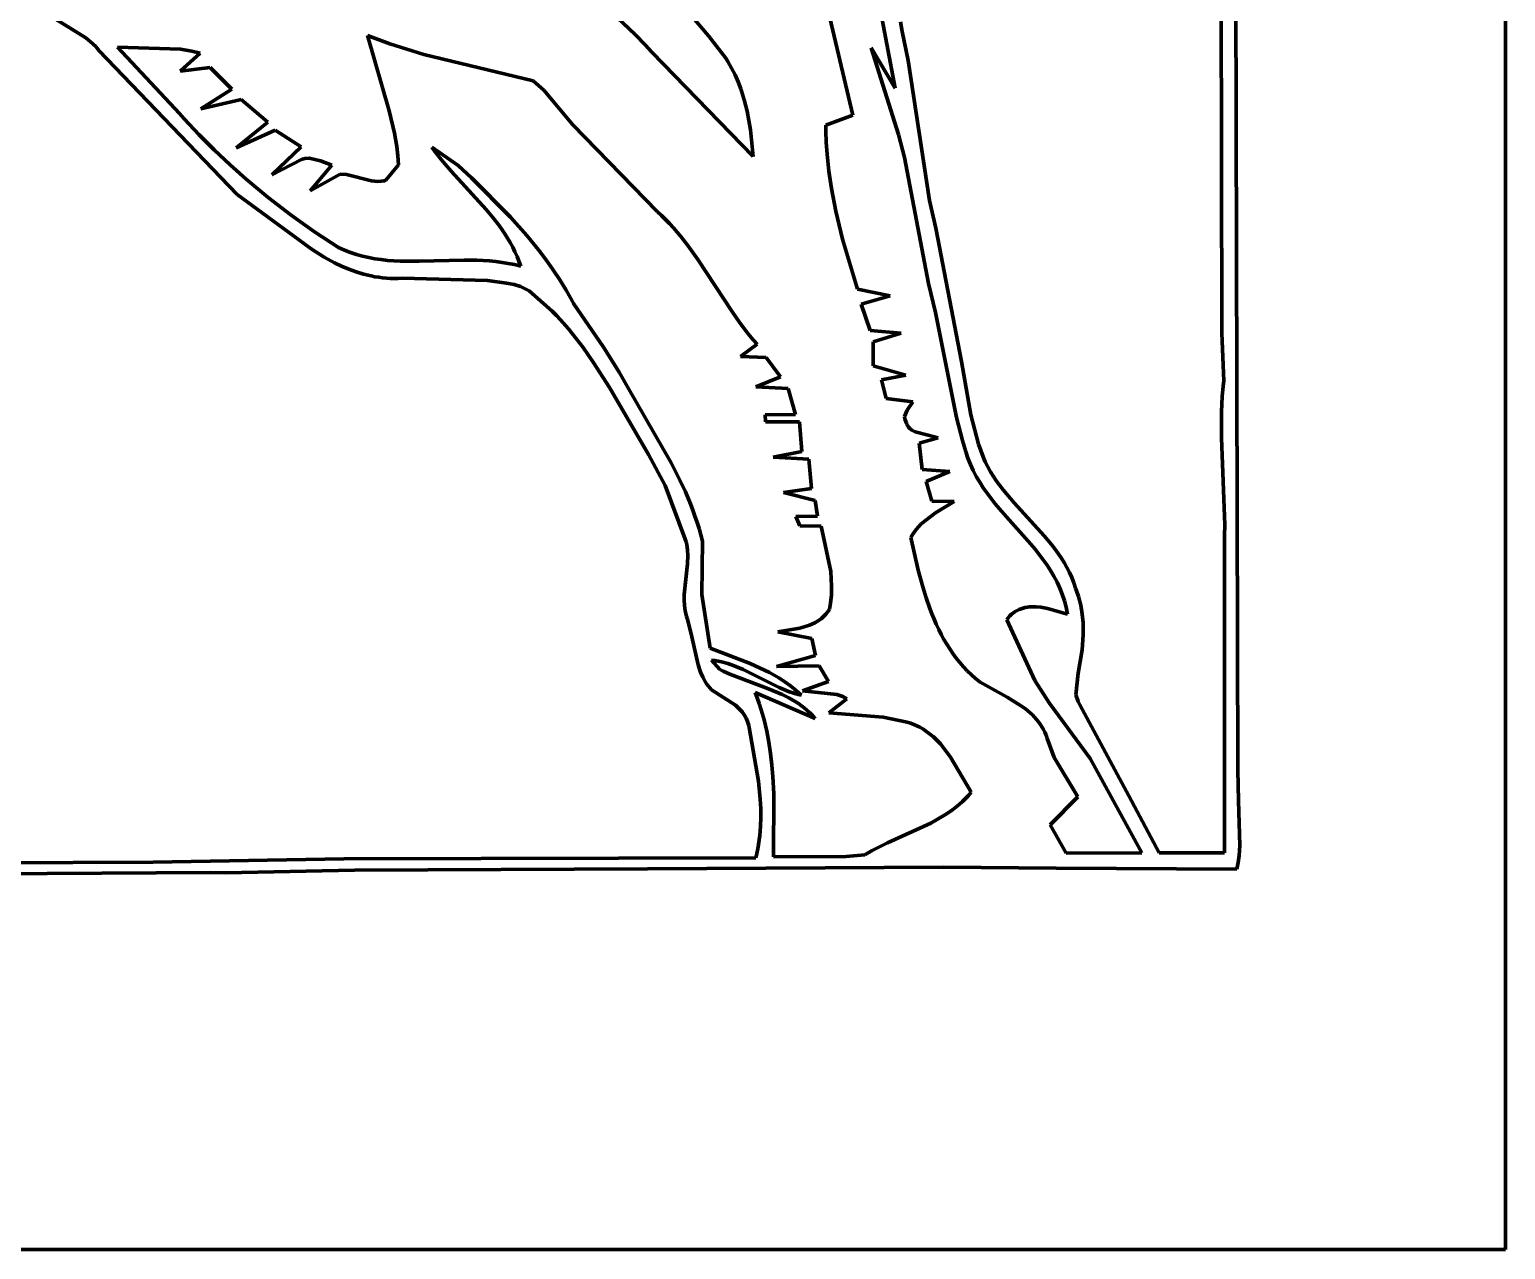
# Model space of a CAD drawing. Header units: millimetres. Extents: x 0 to 12.5, y 0 to 14.6.
# Drawn here: x 8.653 to 12.5, y 0 to 3.18 of the extents above; entities that cross this region are included whole.
import ezdxf

# ---------------------------------------------------------------- set-up
doc = ezdxf.new("R2010")
doc.units = ezdxf.units.MM
doc.layers.add('color#131313ff', color=7, linetype='CONTINUOUS', lineweight=100)
doc.layers.add('color#fcfcfcff', color=7, linetype='CONTINUOUS', lineweight=100)

msp = doc.modelspace()

# ---------------------------------------------------------------- linework, layer by layer
at = {"layer": 'color#131313ff'}
for p, q in [((11.7604, 2.389), (11.7535, 6.5694)), ((11.7944, 4.2361), (11.8024, 1.2501)), ((10.4228, 3.1635), (10.2836, 3.328)), ((10.1386, 3.2552), (10.2313, 3.1672)), ((10.7275, 3.2589), (10.7994, 2.9567)), ((10.9091, 3.0273), (10.866, 3.2573)), ((8.8003, 3.158), (8.7161, 3.2108)), ((10.9234, 3.1997), (10.9277, 3.1751)), ((8.8183, 3.1432), (8.8003, 3.158)), ((9.5342, 3.1646), (9.5905, 2.9685)), ((9.5922, 3.1431), (9.5342, 3.1646)), ((10.2313, 3.1672), (10.258, 3.1401)), ((10.4559, 3.1214), (10.4228, 3.1635)), ((10.9277, 3.1751), (10.9432, 3.0996)), ((8.8266, 3.1348), (8.8183, 3.1432)), ((8.8343, 3.1257), (8.8266, 3.1348)), ((9.1945, 2.7503), (8.8343, 3.1257)), ((9.0468, 3.1289), (8.8824, 3.1339)), ((8.8824, 3.1339), (9.0441, 2.9609)), ((9.0463, 3.0713), (9.0979, 3.1181)), ((9.0762, 3.1238), (9.0468, 3.1289)), ((9.0979, 3.1181), (9.0762, 3.1238)), ((9.6805, 3.1152), (9.5922, 3.1431)), ((10.258, 3.1401), (10.2749, 3.1213)), ((10.2749, 3.1213), (10.5393, 2.8491)), ((10.462, 3.1133), (10.4559, 3.1214)), ((10.9182, 2.9065), (10.8464, 3.1322)), ((10.8464, 3.1322), (10.9091, 3.0273)), ((9.1242, 3.0811), (9.0463, 3.0713)), ((9.1805, 3.0248), (9.1242, 3.0811)), ((9.9658, 3.0466), (9.6805, 3.1152)), ((10.4677, 3.1051), (10.462, 3.1133)), ((10.4732, 3.0967), (10.4677, 3.1051)), ((10.4832, 3.0795), (10.4732, 3.0967)), ((10.4922, 3.0618), (10.4832, 3.0795)), ((10.9432, 3.0996), (10.9992, 2.7342)), ((9.9936, 3.0216), (9.9658, 3.0466)), ((10.5002, 3.0436), (10.4922, 3.0618)), ((10.5072, 3.0251), (10.5002, 3.0436)), ((9.0995, 2.9733), (9.1805, 3.0248)), ((10.0696, 2.9314), (9.9936, 3.0216)), ((10.5162, 2.9967), (10.5072, 3.0251)), ((9.2013, 2.9971), (9.0995, 2.9733)), ((9.205, 2.9975), (9.2013, 2.9971)), ((9.2742, 2.9389), (9.205, 2.9975)), ((9.5905, 2.9685), (9.6042, 2.9103)), ((10.5234, 2.9676), (10.5162, 2.9967)), ((10.5321, 2.9184), (10.5234, 2.9676)), ((9.0441, 2.9609), (9.0567, 2.9469)), ((9.0567, 2.9469), (9.0952, 2.9059)), ((9.1914, 2.8715), (9.2742, 2.9389)), ((10.289, 2.7055), (10.0696, 2.9314)), ((10.7994, 2.9567), (10.7283, 2.9306)), ((10.7283, 2.9306), (10.7286, 2.9156)), ((9.0952, 2.9059), (9.1349, 2.8661)), ((9.2931, 2.9177), (9.1914, 2.8715)), ((9.3613, 2.8745), (9.2931, 2.9177)), ((9.6042, 2.9103), (9.6104, 2.8749)), ((10.5393, 2.8491), (10.5321, 2.9184)), ((10.7286, 2.9156), (10.7298, 2.8855)), ((10.7298, 2.8855), (10.732, 2.8554)), ((10.9338, 2.8466), (10.9182, 2.9065)), ((9.1349, 2.8661), (9.1758, 2.8274)), ((9.2845, 2.8016), (9.3613, 2.8745)), ((9.6104, 2.8749), (9.6134, 2.8511)), ((9.6134, 2.8511), (9.6153, 2.827)), ((9.7098, 2.8624), (9.7021, 2.8732)), ((9.7021, 2.8732), (9.7703, 2.826)), ((9.7261, 2.8412), (9.7098, 2.8624)), ((10.732, 2.8554), (10.7368, 2.8106)), ((10.9963, 2.5177), (10.9338, 2.8466)), ((9.1758, 2.8274), (9.2178, 2.79)), ((9.3625, 2.841), (9.2845, 2.8016)), ((9.3709, 2.8438), (9.3625, 2.841)), ((9.382, 2.845), (9.3709, 2.8438)), ((9.412, 2.838), (9.382, 2.845)), ((9.3844, 2.7596), (9.4412, 2.8262)), ((9.4412, 2.8262), (9.412, 2.838)), ((9.6153, 2.827), (9.5821, 2.7872)), ((9.7522, 2.8105), (9.7261, 2.8412)), ((9.8434, 2.7107), (9.7522, 2.8105)), ((9.7703, 2.826), (9.805, 2.7931)), ((10.7368, 2.8106), (10.7434, 2.7659)), ((9.2178, 2.79), (9.2754, 2.7421)), ((9.4628, 2.8032), (9.3844, 2.7596)), ((9.4794, 2.8019), (9.4628, 2.8032)), ((9.5446, 2.7854), (9.4794, 2.8019)), ((9.5611, 2.7841), (9.5446, 2.7854)), ((9.5694, 2.7846), (9.5611, 2.7841)), ((9.5778, 2.786), (9.5694, 2.7846)), ((9.5821, 2.7872), (9.5778, 2.786)), ((9.805, 2.7931), (9.9066, 2.6908)), ((9.3545, 2.6327), (9.1945, 2.7503)), ((9.2754, 2.7421), (9.3348, 2.6963)), ((10.7434, 2.7659), (10.7547, 2.7067)), ((10.9992, 2.7342), (11.015, 2.6621)), ((9.3348, 2.6963), (9.3959, 2.6528)), ((9.8606, 2.6901), (9.8434, 2.7107)), ((10.3002, 2.6954), (10.289, 2.7055)), ((10.311, 2.685), (10.3002, 2.6954)), ((10.7547, 2.7067), (10.7723, 2.6333)), ((9.877, 2.669), (9.8606, 2.6901)), ((9.8848, 2.6582), (9.877, 2.669)), ((9.8922, 2.6472), (9.8848, 2.6582)), ((9.9066, 2.6908), (9.9492, 2.6431)), ((10.3215, 2.6743), (10.311, 2.685)), ((10.3316, 2.6633), (10.3215, 2.6743)), ((10.3414, 2.6521), (10.3316, 2.6633)), ((11.015, 2.6621), (11.0819, 2.3145)), ((9.3871, 2.6088), (9.3545, 2.6327)), ((9.3959, 2.6528), (9.4585, 2.6115)), ((9.8994, 2.636), (9.8922, 2.6472)), ((9.9061, 2.6245), (9.8994, 2.636)), ((9.9125, 2.6128), (9.9061, 2.6245)), ((9.9492, 2.6431), (9.9796, 2.606)), ((10.3509, 2.6406), (10.3414, 2.6521)), ((10.3692, 2.6171), (10.3509, 2.6406)), ((10.3952, 2.5807), (10.3692, 2.6171)), ((10.7723, 2.6333), (10.8111, 2.5034)), ((9.4215, 2.5869), (9.3871, 2.6088)), ((9.4483, 2.5722), (9.4215, 2.5869)), ((9.4585, 2.6115), (9.474, 2.6046)), ((9.474, 2.6046), (9.4896, 2.5985)), ((9.4896, 2.5985), (9.5054, 2.5934)), ((9.5054, 2.5934), (9.5213, 2.589)), ((9.5213, 2.589), (9.5373, 2.5854)), ((9.5373, 2.5854), (9.5534, 2.5825)), ((9.5534, 2.5825), (9.5697, 2.5802)), ((9.5697, 2.5802), (9.586, 2.5784)), ((9.586, 2.5784), (9.6024, 2.5772)), ((9.6687, 2.5759), (9.7857, 2.5788)), ((9.7857, 2.5788), (9.819, 2.5785)), ((9.819, 2.5785), (9.8356, 2.5779)), ((9.8356, 2.5779), (9.8521, 2.5768)), ((9.9184, 2.6008), (9.9125, 2.6128)), ((9.9239, 2.5886), (9.9184, 2.6008)), ((9.9289, 2.576), (9.9239, 2.5886)), ((9.9796, 2.606), (9.9989, 2.5806)), ((9.9989, 2.5806), (10.0175, 2.5546)), ((10.4852, 2.4429), (10.3952, 2.5807)), ((9.4667, 2.5634), (9.4483, 2.5722)), ((9.4854, 2.5554), (9.4667, 2.5634)), ((9.5045, 2.5484), (9.4854, 2.5554)), ((9.5238, 2.5425), (9.5045, 2.5484)), ((9.5434, 2.5377), (9.5238, 2.5425)), ((9.6024, 2.5772), (9.6189, 2.5763)), ((9.6189, 2.5763), (9.6355, 2.5759)), ((9.6355, 2.5759), (9.6687, 2.5759)), ((9.8521, 2.5768), (9.8685, 2.5752)), ((9.8685, 2.5752), (9.8849, 2.5732)), ((9.8849, 2.5732), (9.9011, 2.5705)), ((9.9011, 2.5705), (9.9173, 2.5672)), ((9.9173, 2.5672), (9.9334, 2.5631)), ((9.9334, 2.5631), (9.9289, 2.576)), ((10.0175, 2.5546), (10.0352, 2.5279)), ((9.5533, 2.5358), (9.5434, 2.5377)), ((9.5633, 2.5342), (9.5533, 2.5358)), ((9.5733, 2.5329), (9.5633, 2.5342)), ((9.5834, 2.532), (9.5733, 2.5329)), ((9.5935, 2.5314), (9.5834, 2.532)), ((9.6037, 2.5312), (9.5935, 2.5314)), ((9.6139, 2.5314), (9.6037, 2.5312)), ((9.6242, 2.5319), (9.6139, 2.5314)), ((9.8466, 2.5262), (9.6242, 2.5319)), ((9.8967, 2.5192), (9.8466, 2.5262)), ((9.9166, 2.5153), (9.8967, 2.5192)), ((9.933, 2.5105), (9.9166, 2.5153)), ((9.9556, 2.4993), (9.933, 2.5105)), ((10.0352, 2.5279), (10.0519, 2.5006)), ((10.0519, 2.5006), (10.0599, 2.4867)), ((10.8111, 2.5034), (10.8966, 2.4861)), ((11.0145, 2.4424), (10.9963, 2.5177)), ((10.0156, 2.4457), (9.9556, 2.4993)), ((10.0599, 2.4867), (10.0677, 2.4726)), ((10.0677, 2.4726), (10.0713, 2.4658)), ((10.0713, 2.4658), (10.1489, 2.3518)), ((10.8966, 2.4861), (10.821, 2.4644)), ((10.821, 2.4644), (10.844, 2.3959)), ((10.0265, 2.4345), (10.0156, 2.4457)), ((10.0371, 2.4231), (10.0265, 2.4345)), ((10.5024, 2.4185), (10.4852, 2.4429)), ((11.0695, 2.1691), (11.0145, 2.4424)), ((10.0576, 2.3997), (10.0371, 2.4231)), ((10.0771, 2.3756), (10.0576, 2.3997)), ((10.5204, 2.3946), (10.5024, 2.4185)), ((10.5297, 2.3829), (10.5204, 2.3946)), ((10.844, 2.3959), (10.9254, 2.3888)), ((10.9254, 2.3888), (10.8516, 2.366)), ((11.7659, 2.2645), (11.7604, 2.389)), ((10.0959, 2.3508), (10.0771, 2.3756)), ((10.1226, 2.3127), (10.0959, 2.3508)), ((10.1489, 2.3518), (10.1902, 2.2872)), ((10.5062, 2.3275), (10.5493, 2.3602)), ((10.5394, 2.3715), (10.5297, 2.3829)), ((10.5493, 2.3602), (10.5394, 2.3715)), ((10.8516, 2.366), (10.8522, 2.3033)), ((10.1644, 2.247), (10.1226, 2.3127)), ((10.5733, 2.325), (10.5062, 2.3275)), ((10.6109, 2.2749), (10.5733, 2.325)), ((11.0819, 2.3145), (11.1066, 2.176)), ((10.1902, 2.2872), (10.2154, 2.2429)), ((10.5466, 2.2489), (10.6109, 2.2749)), ((10.8522, 2.3033), (10.937, 2.2787)), ((10.937, 2.2787), (10.8735, 2.267)), ((10.2664, 2.0722), (10.1644, 2.247)), ((10.2154, 2.2429), (10.3256, 2.0509)), ((10.6305, 2.2439), (10.5466, 2.2489)), ((10.65, 2.1769), (10.6305, 2.2439)), ((10.8735, 2.267), (10.886, 2.2182)), ((11.7618, 2.2233), (11.7643, 2.2501)), ((11.7643, 2.2501), (11.7659, 2.2645)), ((10.886, 2.2182), (10.955, 2.2097)), ((10.955, 2.2097), (10.9403, 2.1879)), ((11.7597, 2.1831), (11.7618, 2.2233)), ((10.5708, 2.1755), (10.65, 2.1769)), ((10.5717, 2.1574), (10.5708, 2.1755)), ((10.6596, 2.1574), (10.5717, 2.1574)), ((10.6662, 2.0802), (10.6596, 2.1574)), ((10.9403, 2.1879), (10.9341, 2.1717)), ((10.9341, 2.1717), (10.9349, 2.164)), ((10.9349, 2.164), (10.9375, 2.158)), ((10.9375, 2.158), (10.9386, 2.1543)), ((10.9386, 2.1543), (10.94, 2.1509)), ((11.0848, 2.109), (11.0695, 2.1691)), ((11.1066, 2.176), (11.1263, 2.0995)), ((11.7596, 2.116), (11.7597, 2.1831)), ((10.94, 2.1509), (10.9415, 2.1478)), ((10.9415, 2.1478), (10.9433, 2.1449)), ((10.9433, 2.1449), (10.9454, 2.1424)), ((10.9454, 2.1424), (10.9476, 2.14)), ((10.9476, 2.14), (10.9525, 2.136)), ((10.9525, 2.136), (10.9611, 2.1313)), ((10.9611, 2.1313), (10.9953, 2.1228)), ((10.9953, 2.1228), (11.0218, 2.1157)), ((11.7684, 1.8879), (11.7596, 2.116)), ((10.5911, 2.0651), (10.6662, 2.0802)), ((11.0218, 2.1157), (10.9722, 2.1017)), ((10.9722, 2.1017), (10.98, 2.0336)), ((11.0935, 2.0793), (11.0848, 2.109)), ((11.099, 2.0624), (11.0935, 2.0793)), ((11.1263, 2.0995), (11.1383, 2.0664)), ((10.3099, 1.9919), (10.2664, 2.0722)), ((10.3256, 2.0509), (10.3485, 2.0054)), ((10.6842, 2.0599), (10.5911, 2.0651)), ((10.6909, 1.984), (10.6842, 2.0599)), ((11.1054, 2.0461), (11.099, 2.0624)), ((11.1127, 2.0303), (11.1054, 2.0461)), ((11.1383, 2.0664), (11.1443, 2.053)), ((11.1443, 2.053), (11.1509, 2.04)), ((11.1509, 2.04), (11.158, 2.0274)), ((10.3485, 2.0054), (10.3626, 1.9746)), ((10.98, 2.0336), (11.0514, 2.0276)), ((11.0514, 2.0276), (10.9898, 2.002)), ((10.9898, 2.002), (11.0048, 1.9507)), ((11.1208, 2.015), (11.1127, 2.0303)), ((11.1296, 2.0001), (11.1208, 2.015)), ((11.158, 2.0274), (11.1657, 2.015)), ((11.1657, 2.015), (11.1737, 2.003)), ((11.1737, 2.003), (11.1822, 1.9913)), ((10.3624, 1.8518), (10.3099, 1.9919)), ((10.3626, 1.9746), (10.3757, 1.9433)), ((10.6184, 1.9732), (10.6909, 1.984)), ((10.701, 1.9523), (10.6184, 1.9732)), ((11.139, 1.9856), (11.1296, 2.0001)), ((11.149, 1.9715), (11.139, 1.9856)), ((11.1594, 1.9576), (11.149, 1.9715)), ((11.1822, 1.9913), (11.191, 1.9798)), ((11.191, 1.9798), (11.2001, 1.9685)), ((11.2001, 1.9685), (11.2191, 1.9464)), ((10.3757, 1.9433), (10.3818, 1.9275)), ((10.3818, 1.9275), (10.3876, 1.9115)), ((10.7067, 1.9112), (10.701, 1.9523)), ((11.0048, 1.9507), (11.0634, 1.9497)), ((11.0634, 1.9497), (11.0146, 1.9204)), ((11.1702, 1.944), (11.1594, 1.9576)), ((11.1928, 1.9173), (11.1702, 1.944)), ((11.2191, 1.9464), (11.2979, 1.86)), ((10.3876, 1.9115), (10.3931, 1.8954)), ((10.3931, 1.8954), (10.3982, 1.8791)), ((10.6504, 1.911), (10.7067, 1.9112)), ((10.6605, 1.886), (10.6504, 1.911)), ((10.7168, 1.8858), (10.6605, 1.886)), ((10.7413, 1.7672), (10.7168, 1.8858)), ((10.9774, 1.8916), (10.9637, 1.8768)), ((11.0146, 1.9204), (10.9774, 1.8916)), ((11.2627, 1.8387), (11.1928, 1.9173)), ((11.768, 1.8611), (11.7684, 1.8879)), ((10.3644, 1.8447), (10.3624, 1.8518)), ((10.3982, 1.8791), (10.4029, 1.8627)), ((10.4029, 1.8627), (10.4072, 1.8461)), ((10.9552, 1.8648), (10.9505, 1.8563)), ((10.9505, 1.8563), (10.9697, 1.7705)), ((10.9637, 1.8768), (10.9552, 1.8648)), ((11.2979, 1.86), (11.3165, 1.8377)), ((11.7678, 1.0337), (11.768, 1.8611)), ((10.3661, 1.8375), (10.3644, 1.8447)), ((10.3674, 1.8303), (10.3661, 1.8375)), ((10.3683, 1.8232), (10.3674, 1.8303)), ((10.3691, 1.8088), (10.3683, 1.8232)), ((10.3684, 1.7871), (10.3691, 1.8088)), ((10.4072, 1.8461), (10.4056, 1.7076)), ((11.2739, 1.8253), (11.2627, 1.8387)), ((11.2847, 1.8118), (11.2739, 1.8253)), ((11.2951, 1.798), (11.2847, 1.8118)), ((11.3165, 1.8377), (11.3253, 1.8263)), ((11.3253, 1.8263), (11.3338, 1.8146)), ((11.3338, 1.8146), (11.3419, 1.8027)), ((10.3598, 1.7076), (10.3684, 1.7871)), ((10.9697, 1.7705), (10.9813, 1.7273)), ((11.3051, 1.7839), (11.2951, 1.798)), ((11.3144, 1.7695), (11.3051, 1.7839)), ((11.3232, 1.7548), (11.3144, 1.7695)), ((11.3419, 1.8027), (11.3496, 1.7905)), ((11.3496, 1.7905), (11.3567, 1.7779)), ((11.3567, 1.7779), (11.3634, 1.7651)), ((10.7437, 1.7295), (10.7413, 1.7672)), ((11.3312, 1.7396), (11.3232, 1.7548)), ((11.3385, 1.724), (11.3312, 1.7396)), ((11.3634, 1.7651), (11.3694, 1.7518)), ((11.3694, 1.7518), (11.3748, 1.7381)), ((11.3748, 1.7381), (11.3796, 1.724)), ((10.3595, 1.6932), (10.3598, 1.7076)), ((10.3602, 1.6788), (10.3595, 1.6932)), ((10.4056, 1.7076), (10.4273, 1.5678)), ((10.7409, 1.6844), (10.7432, 1.7069)), ((10.7432, 1.7069), (10.7437, 1.7295)), ((10.9813, 1.7273), (10.99, 1.6989)), ((10.99, 1.6989), (10.9998, 1.6708)), ((11.3449, 1.7079), (11.3385, 1.724)), ((11.3504, 1.6912), (11.3449, 1.7079)), ((11.3796, 1.724), (11.3823, 1.7167)), ((11.3823, 1.7167), (11.3872, 1.7019)), ((11.3872, 1.7019), (11.3929, 1.6793)), ((10.3611, 1.6717), (10.3602, 1.6788)), ((10.3623, 1.6646), (10.3611, 1.6717)), ((10.3639, 1.6575), (10.3623, 1.6646)), ((10.3659, 1.6504), (10.3639, 1.6575)), ((10.7247, 1.6518), (10.7284, 1.6558)), ((10.7284, 1.6558), (10.7318, 1.66)), ((10.7318, 1.66), (10.7352, 1.6646)), ((10.7352, 1.6646), (10.7383, 1.6694)), ((10.7383, 1.6694), (10.7409, 1.6844)), ((10.9998, 1.6708), (11.0051, 1.6569)), ((11.0051, 1.6569), (11.0107, 1.6432)), ((11.2085, 1.6515), (11.2129, 1.6557)), ((11.2129, 1.6557), (11.2176, 1.6595)), ((11.2176, 1.6595), (11.2224, 1.6628)), ((11.2224, 1.6628), (11.2273, 1.6657)), ((11.2273, 1.6657), (11.2324, 1.6682)), ((11.2324, 1.6682), (11.2377, 1.6703)), ((11.2377, 1.6703), (11.243, 1.672)), ((11.243, 1.672), (11.2485, 1.6733)), ((11.2485, 1.6733), (11.2541, 1.6743)), ((11.2541, 1.6743), (11.2597, 1.675)), ((11.2597, 1.675), (11.2654, 1.6753)), ((11.2654, 1.6753), (11.2771, 1.6752)), ((11.2771, 1.6752), (11.2889, 1.6742)), ((11.2889, 1.6742), (11.3067, 1.6711)), ((11.3067, 1.6711), (11.3583, 1.6561)), ((11.3549, 1.674), (11.3504, 1.6912)), ((11.3583, 1.6561), (11.3549, 1.674)), ((11.3929, 1.6793), (11.3967, 1.6564)), ((11.3967, 1.6564), (11.3989, 1.6332)), ((10.3684, 1.6433), (10.3659, 1.6504)), ((10.3798, 1.5973), (10.3684, 1.6433)), ((10.6033, 1.6102), (10.6609, 1.6196)), ((10.6609, 1.6196), (10.6858, 1.6271)), ((10.6858, 1.6271), (10.6998, 1.6334)), ((10.6998, 1.6334), (10.7087, 1.6386)), ((10.7087, 1.6386), (10.717, 1.6447)), ((10.717, 1.6447), (10.7247, 1.6518)), ((11.0107, 1.6432), (11.0166, 1.6297)), ((11.0166, 1.6297), (11.0229, 1.6164)), ((11.0229, 1.6164), (11.0295, 1.6033)), ((11.2001, 1.6414), (11.2042, 1.6467)), ((11.2736, 1.483), (11.2001, 1.6414)), ((11.2042, 1.6467), (11.2085, 1.6515)), ((11.3989, 1.6332), (11.3995, 1.6021)), ((10.3958, 1.5236), (10.3798, 1.5973)), ((10.6921, 1.5929), (10.6033, 1.6102)), ((10.7017, 1.5483), (10.6921, 1.5929)), ((11.0295, 1.6033), (11.0365, 1.5904)), ((11.0365, 1.5904), (11.0439, 1.5778)), ((11.0439, 1.5778), (11.0516, 1.5654)), ((11.3995, 1.6021), (11.3967, 1.5632)), ((10.4273, 1.5678), (10.5315, 1.5275)), ((10.6001, 1.52), (10.7017, 1.5483)), ((11.0516, 1.5654), (11.0599, 1.5533)), ((11.0599, 1.5533), (11.0685, 1.5416)), ((11.0685, 1.5416), (11.0776, 1.5301)), ((11.3967, 1.5632), (11.386, 1.502)), ((10.4024, 1.5045), (10.3958, 1.5236)), ((10.4079, 1.4922), (10.4024, 1.5045)), ((10.4391, 1.5354), (10.4303, 1.5365)), ((10.4303, 1.5365), (10.4526, 1.512)), ((10.4478, 1.5339), (10.4391, 1.5354)), ((10.4564, 1.532), (10.4478, 1.5339)), ((10.4526, 1.512), (10.4612, 1.5077)), ((10.4732, 1.5273), (10.4564, 1.532)), ((10.4612, 1.5077), (10.4787, 1.4997)), ((10.4896, 1.5216), (10.4732, 1.5273)), ((10.5136, 1.5115), (10.4896, 1.5216)), ((10.6074, 1.4647), (10.5136, 1.5115)), ((10.5315, 1.5275), (10.5822, 1.5037)), ((10.5822, 1.5037), (10.6064, 1.49)), ((10.7116, 1.5213), (10.6001, 1.52)), ((10.7359, 1.481), (10.7116, 1.5213)), ((11.0776, 1.5301), (11.0872, 1.5191)), ((11.0872, 1.5191), (11.0973, 1.5083)), ((11.0973, 1.5083), (11.1079, 1.498)), ((11.386, 1.502), (11.3805, 1.4459)), ((10.4143, 1.4805), (10.4079, 1.4922)), ((10.4179, 1.4748), (10.4143, 1.4805)), ((10.4218, 1.4692), (10.4179, 1.4748)), ((10.426, 1.4638), (10.4218, 1.4692)), ((10.4306, 1.4586), (10.426, 1.4638)), ((10.4787, 1.4997), (10.5792, 1.4617)), ((10.6064, 1.49), (10.6219, 1.4799)), ((10.6316, 1.4547), (10.6074, 1.4647)), ((10.6219, 1.4799), (10.6369, 1.4691)), ((10.6369, 1.4691), (10.6513, 1.4573)), ((10.6677, 1.4566), (10.7359, 1.481)), ((11.1079, 1.498), (11.1191, 1.488)), ((11.1191, 1.488), (11.1307, 1.4785)), ((11.1307, 1.4785), (11.2014, 1.4395)), ((11.3105, 1.4252), (11.2736, 1.483)), ((10.4933, 1.4186), (10.4306, 1.4586)), ((10.7008, 1.3842), (10.5445, 1.4518)), ((10.5445, 1.4518), (10.5499, 1.4378)), ((10.5499, 1.4378), (10.5549, 1.4236)), ((10.5549, 1.4236), (10.5596, 1.4093)), ((10.5792, 1.4617), (10.615, 1.4465)), ((10.615, 1.4465), (10.6322, 1.4378)), ((10.6481, 1.4491), (10.6316, 1.4547)), ((10.6322, 1.4378), (10.6489, 1.4281)), ((10.6565, 1.4467), (10.6481, 1.4491)), ((10.6489, 1.4281), (10.657, 1.4229)), ((10.6513, 1.4573), (10.665, 1.4446)), ((10.665, 1.4446), (10.6565, 1.4467)), ((10.7573, 1.4469), (10.6677, 1.4566)), ((10.7362, 1.3989), (10.7838, 1.4352)), ((10.7727, 1.4413), (10.7573, 1.4469)), ((10.7838, 1.4352), (10.7727, 1.4413)), ((11.2014, 1.4395), (11.2362, 1.4183)), ((11.4177, 1.2802), (11.3105, 1.4252)), ((11.3805, 1.4459), (11.3864, 1.4287)), ((11.3864, 1.4287), (11.3903, 1.4198)), ((10.504, 1.4088), (10.4933, 1.4186)), ((10.5103, 1.4016), (10.504, 1.4088)), ((10.516, 1.3938), (10.5103, 1.4016)), ((10.5208, 1.3853), (10.516, 1.3938)), ((10.5247, 1.376), (10.5208, 1.3853)), ((10.5596, 1.4093), (10.5638, 1.395)), ((10.5638, 1.395), (10.5677, 1.3805)), ((10.657, 1.4229), (10.6648, 1.4174)), ((10.6648, 1.4174), (10.6725, 1.4115)), ((10.6725, 1.4115), (10.6799, 1.4052)), ((10.6799, 1.4052), (10.6871, 1.3986)), ((10.6871, 1.3986), (10.6941, 1.3916)), ((10.6941, 1.3916), (10.7008, 1.3842)), ((10.8782, 1.3878), (10.7362, 1.3989)), ((10.941, 1.3744), (10.8782, 1.3878)), ((11.2362, 1.4183), (11.2492, 1.4089)), ((11.2492, 1.4089), (11.2614, 1.3987)), ((11.2614, 1.3987), (11.2672, 1.3933)), ((11.2672, 1.3933), (11.2727, 1.3877)), ((11.2727, 1.3877), (11.278, 1.3818)), ((11.3903, 1.4198), (11.5186, 1.1823)), ((10.5263, 1.3711), (10.5247, 1.376)), ((10.5276, 1.366), (10.5263, 1.3711)), ((10.5287, 1.3606), (10.5276, 1.366)), ((10.5534, 1.2208), (10.5287, 1.3606)), ((10.5677, 1.3805), (10.5713, 1.366)), ((10.5713, 1.366), (10.5745, 1.3515)), ((10.5745, 1.3515), (10.5801, 1.3222)), ((10.9497, 1.3717), (10.941, 1.3744)), ((10.9581, 1.3686), (10.9497, 1.3717)), ((10.9662, 1.3651), (10.9581, 1.3686)), ((10.974, 1.3611), (10.9662, 1.3651)), ((10.9815, 1.3568), (10.974, 1.3611)), ((10.9887, 1.3521), (10.9815, 1.3568)), ((10.9957, 1.3471), (10.9887, 1.3521)), ((11.0024, 1.3418), (10.9957, 1.3471)), ((11.278, 1.3818), (11.2829, 1.3757)), ((11.2829, 1.3757), (11.2875, 1.3692)), ((11.2875, 1.3692), (11.2918, 1.3625)), ((11.2918, 1.3625), (11.2958, 1.3555)), ((11.2958, 1.3555), (11.2993, 1.3481)), ((11.2993, 1.3481), (11.3025, 1.3404)), ((10.5801, 1.3222), (10.5846, 1.2926)), ((11.0089, 1.3362), (11.0024, 1.3418)), ((11.0152, 1.3303), (11.0089, 1.3362)), ((11.0271, 1.3177), (11.0152, 1.3303)), ((11.0383, 1.3043), (11.0271, 1.3177)), ((11.3025, 1.3404), (11.3052, 1.3324)), ((11.3052, 1.3324), (11.3238, 1.2821)), ((10.5846, 1.2926), (10.588, 1.2629)), ((11.0538, 1.2829), (11.0383, 1.3043)), ((11.1077, 1.1924), (11.0538, 1.2829)), ((11.3238, 1.2821), (11.385, 1.1801)), ((11.5522, 1.0343), (11.4177, 1.2802)), ((10.588, 1.2629), (10.5906, 1.2331)), ((10.5906, 1.2331), (10.5929, 1.1881)), ((11.8024, 1.2501), (11.8038, 1.1696)), ((10.5579, 1.1735), (10.5534, 1.2208)), ((10.559, 1.1499), (10.5579, 1.1735)), ((10.5929, 1.1881), (10.5921, 1.0233)), ((11.0677, 1.1531), (11.0763, 1.1601)), ((11.0763, 1.1601), (11.0846, 1.1676)), ((11.0846, 1.1676), (11.0926, 1.1754)), ((11.0926, 1.1754), (11.1003, 1.1837)), ((11.1003, 1.1837), (11.1077, 1.1924)), ((11.385, 1.1801), (11.3131, 1.107)), ((11.5186, 1.1823), (11.5974, 1.0338)), ((11.8038, 1.1696), (11.8075, 1.0535)), ((10.5584, 1.1028), (10.5592, 1.1263)), ((10.5592, 1.1263), (10.559, 1.1499)), ((11.0022, 1.1116), (11.0218, 1.1222)), ((11.0218, 1.1222), (11.0407, 1.1337)), ((11.0407, 1.1337), (11.05, 1.1399)), ((11.05, 1.1399), (11.059, 1.1463)), ((11.059, 1.1463), (11.0677, 1.1531)), ((10.5551, 1.0676), (10.5565, 1.0793)), ((10.5565, 1.0793), (10.5584, 1.1028)), ((10.8895, 1.0601), (11.0022, 1.1116)), ((11.3131, 1.107), (11.3552, 1.0335)), ((10.5488, 1.0326), (10.5512, 1.0442)), ((10.5512, 1.0442), (10.5533, 1.0559)), ((10.5533, 1.0559), (10.5551, 1.0676)), ((10.8301, 1.0291), (10.8494, 1.0402)), ((10.8494, 1.0402), (10.8895, 1.0601)), ((11.8075, 1.0535), (11.8055, 1.0268)), ((7.4155, 1.0036), (8.9759, 1.0099)), ((8.9759, 1.0099), (9.4722, 1.0179)), ((9.4722, 1.0179), (10.546, 1.021)), ((10.546, 1.021), (10.5488, 1.0326)), ((10.5921, 1.0233), (10.7813, 1.0241)), ((10.7813, 1.0241), (10.8301, 1.0291)), ((11.3552, 1.0335), (11.5522, 1.0343)), ((11.5974, 1.0338), (11.7678, 1.0337)), ((11.8031, 1.009), (11.7998, 0.9913)), ((11.8055, 1.0268), (11.8031, 1.009)), ((9.125, 0.9825), (7.6389, 0.9749)), ((9.1638, 0.9822), (9.125, 0.9825)), ((9.5, 0.9892), (9.1638, 0.9822)), ((10.2639, 0.9921), (9.5, 0.9892)), ((11.0352, 0.9962), (10.2639, 0.9921)), ((11.329, 0.9938), (11.0352, 0.9962)), ((11.7998, 0.9913), (11.329, 0.9938))]:
    msp.add_line(p, q, dxfattribs=at)
at = {"layer": 'color#fcfcfcff'}
for p, q in [((12.5, 14.5972), (12.5, 0)), ((11.7535, 6.5694), (11.7604, 2.389)), ((11.8024, 1.2501), (11.7944, 4.2361)), ((10.2836, 3.328), (10.4228, 3.1635)), ((10.2313, 3.1672), (10.1386, 3.2552)), ((10.7994, 2.9567), (10.7275, 3.2589)), ((10.866, 3.2573), (10.9091, 3.0273)), ((8.7161, 3.2108), (8.8003, 3.158)), ((10.9277, 3.1751), (10.9234, 3.1997)), ((8.8003, 3.158), (8.8183, 3.1432)), ((9.5342, 3.1646), (9.5922, 3.1431)), ((9.5905, 2.9685), (9.5342, 3.1646)), ((10.258, 3.1401), (10.2313, 3.1672)), ((10.4228, 3.1635), (10.4559, 3.1214)), ((10.9432, 3.0996), (10.9277, 3.1751)), ((8.8183, 3.1432), (8.8266, 3.1348)), ((8.8266, 3.1348), (8.8343, 3.1257)), ((8.8343, 3.1257), (9.1945, 2.7503)), ((9.0441, 2.9609), (8.8824, 3.1339)), ((8.8824, 3.1339), (9.0468, 3.1289)), ((9.0979, 3.1181), (9.0463, 3.0713)), ((9.0468, 3.1289), (9.0762, 3.1238)), ((9.0762, 3.1238), (9.0979, 3.1181)), ((9.5922, 3.1431), (9.6805, 3.1152)), ((10.2749, 3.1213), (10.258, 3.1401)), ((10.5393, 2.8491), (10.2749, 3.1213)), ((10.4559, 3.1214), (10.462, 3.1133)), ((10.9091, 3.0273), (10.8464, 3.1322)), ((10.8464, 3.1322), (10.9182, 2.9065)), ((9.0463, 3.0713), (9.1242, 3.0811)), ((9.1242, 3.0811), (9.1805, 3.0248)), ((9.6805, 3.1152), (9.9658, 3.0466)), ((10.462, 3.1133), (10.4677, 3.1051)), ((10.4677, 3.1051), (10.4732, 3.0967)), ((10.4732, 3.0967), (10.4832, 3.0795)), ((10.4832, 3.0795), (10.4922, 3.0618)), ((10.9992, 2.7342), (10.9432, 3.0996)), ((9.9658, 3.0466), (9.9936, 3.0216)), ((10.4922, 3.0618), (10.5002, 3.0436)), ((10.5002, 3.0436), (10.5072, 3.0251)), ((9.1805, 3.0248), (9.0995, 2.9733)), ((9.9936, 3.0216), (10.0696, 2.9314)), ((10.5072, 3.0251), (10.5162, 2.9967)), ((9.0995, 2.9733), (9.2013, 2.9971)), ((9.2013, 2.9971), (9.205, 2.9975)), ((9.205, 2.9975), (9.2742, 2.9389)), ((9.6042, 2.9103), (9.5905, 2.9685)), ((10.5162, 2.9967), (10.5234, 2.9676)), ((10.5234, 2.9676), (10.5321, 2.9184)), ((9.0567, 2.9469), (9.0441, 2.9609)), ((9.0952, 2.9059), (9.0567, 2.9469)), ((9.2742, 2.9389), (9.1914, 2.8715)), ((10.0696, 2.9314), (10.289, 2.7055)), ((10.7283, 2.9306), (10.7994, 2.9567)), ((10.7286, 2.9156), (10.7283, 2.9306)), ((9.1349, 2.8661), (9.0952, 2.9059)), ((9.1914, 2.8715), (9.2931, 2.9177)), ((9.2931, 2.9177), (9.3613, 2.8745)), ((9.6104, 2.8749), (9.6042, 2.9103)), ((10.5321, 2.9184), (10.5393, 2.8491)), ((10.7298, 2.8855), (10.7286, 2.9156)), ((10.732, 2.8554), (10.7298, 2.8855)), ((10.9182, 2.9065), (10.9338, 2.8466)), ((9.1758, 2.8274), (9.1349, 2.8661)), ((9.3613, 2.8745), (9.2845, 2.8016)), ((9.6134, 2.8511), (9.6104, 2.8749)), ((9.6153, 2.827), (9.6134, 2.8511)), ((9.7703, 2.826), (9.7021, 2.8732)), ((9.7021, 2.8732), (9.7098, 2.8624)), ((9.7098, 2.8624), (9.7261, 2.8412)), ((10.7368, 2.8106), (10.732, 2.8554)), ((10.9338, 2.8466), (10.9963, 2.5177)), ((9.2178, 2.79), (9.1758, 2.8274)), ((9.2845, 2.8016), (9.3625, 2.841)), ((9.3625, 2.841), (9.3709, 2.8438)), ((9.3709, 2.8438), (9.382, 2.845)), ((9.382, 2.845), (9.412, 2.838)), ((9.4412, 2.8262), (9.3844, 2.7596)), ((9.412, 2.838), (9.4412, 2.8262)), ((9.5821, 2.7872), (9.6153, 2.827)), ((9.7261, 2.8412), (9.7522, 2.8105)), ((9.7522, 2.8105), (9.8434, 2.7107)), ((9.805, 2.7931), (9.7703, 2.826)), ((10.7434, 2.7659), (10.7368, 2.8106)), ((9.2754, 2.7421), (9.2178, 2.79)), ((9.3844, 2.7596), (9.4628, 2.8032)), ((9.4628, 2.8032), (9.4794, 2.8019)), ((9.4794, 2.8019), (9.5446, 2.7854)), ((9.5446, 2.7854), (9.5611, 2.7841)), ((9.5611, 2.7841), (9.5694, 2.7846)), ((9.5694, 2.7846), (9.5778, 2.786)), ((9.5778, 2.786), (9.5821, 2.7872)), ((9.9066, 2.6908), (9.805, 2.7931)), ((9.1945, 2.7503), (9.3545, 2.6327)), ((9.3348, 2.6963), (9.2754, 2.7421)), ((10.7547, 2.7067), (10.7434, 2.7659)), ((11.015, 2.6621), (10.9992, 2.7342)), ((9.3959, 2.6528), (9.3348, 2.6963)), ((9.8434, 2.7107), (9.8606, 2.6901)), ((10.289, 2.7055), (10.3002, 2.6954)), ((10.3002, 2.6954), (10.311, 2.685)), ((10.7723, 2.6333), (10.7547, 2.7067)), ((9.8606, 2.6901), (9.877, 2.669)), ((9.877, 2.669), (9.8848, 2.6582)), ((9.8848, 2.6582), (9.8922, 2.6472)), ((9.9492, 2.6431), (9.9066, 2.6908)), ((10.311, 2.685), (10.3215, 2.6743)), ((10.3215, 2.6743), (10.3316, 2.6633)), ((10.3316, 2.6633), (10.3414, 2.6521)), ((11.0819, 2.3145), (11.015, 2.6621)), ((9.3545, 2.6327), (9.3871, 2.6088)), ((9.4585, 2.6115), (9.3959, 2.6528)), ((9.8922, 2.6472), (9.8994, 2.636)), ((9.8994, 2.636), (9.9061, 2.6245)), ((9.9061, 2.6245), (9.9125, 2.6128)), ((9.9796, 2.606), (9.9492, 2.6431)), ((10.3414, 2.6521), (10.3509, 2.6406)), ((10.3509, 2.6406), (10.3692, 2.6171)), ((10.3692, 2.6171), (10.3952, 2.5807)), ((10.8111, 2.5034), (10.7723, 2.6333)), ((9.3871, 2.6088), (9.4215, 2.5869)), ((9.4215, 2.5869), (9.4483, 2.5722)), ((9.474, 2.6046), (9.4585, 2.6115)), ((9.4896, 2.5985), (9.474, 2.6046)), ((9.5054, 2.5934), (9.4896, 2.5985)), ((9.5213, 2.589), (9.5054, 2.5934)), ((9.5373, 2.5854), (9.5213, 2.589)), ((9.5534, 2.5825), (9.5373, 2.5854)), ((9.5697, 2.5802), (9.5534, 2.5825)), ((9.586, 2.5784), (9.5697, 2.5802)), ((9.6024, 2.5772), (9.586, 2.5784)), ((9.7857, 2.5788), (9.6687, 2.5759)), ((9.819, 2.5785), (9.7857, 2.5788)), ((9.8356, 2.5779), (9.819, 2.5785)), ((9.8521, 2.5768), (9.8356, 2.5779)), ((9.9125, 2.6128), (9.9184, 2.6008)), ((9.9184, 2.6008), (9.9239, 2.5886)), ((9.9239, 2.5886), (9.9289, 2.576)), ((9.9989, 2.5806), (9.9796, 2.606)), ((10.0175, 2.5546), (9.9989, 2.5806)), ((10.3952, 2.5807), (10.4852, 2.4429)), ((9.4483, 2.5722), (9.4667, 2.5634)), ((9.4667, 2.5634), (9.4854, 2.5554)), ((9.4854, 2.5554), (9.5045, 2.5484)), ((9.5045, 2.5484), (9.5238, 2.5425)), ((9.5238, 2.5425), (9.5434, 2.5377)), ((9.6189, 2.5763), (9.6024, 2.5772)), ((9.6355, 2.5759), (9.6189, 2.5763)), ((9.6687, 2.5759), (9.6355, 2.5759)), ((9.8685, 2.5752), (9.8521, 2.5768)), ((9.8849, 2.5732), (9.8685, 2.5752)), ((9.9011, 2.5705), (9.8849, 2.5732)), ((9.9173, 2.5672), (9.9011, 2.5705)), ((9.9334, 2.5631), (9.9173, 2.5672)), ((9.9289, 2.576), (9.9334, 2.5631)), ((10.0352, 2.5279), (10.0175, 2.5546)), ((9.5434, 2.5377), (9.5533, 2.5358)), ((9.5533, 2.5358), (9.5633, 2.5342)), ((9.5633, 2.5342), (9.5733, 2.5329)), ((9.5733, 2.5329), (9.5834, 2.532)), ((9.5834, 2.532), (9.5935, 2.5314)), ((9.5935, 2.5314), (9.6037, 2.5312)), ((9.6037, 2.5312), (9.6139, 2.5314)), ((9.6139, 2.5314), (9.6242, 2.5319)), ((9.6242, 2.5319), (9.8466, 2.5262)), ((9.8466, 2.5262), (9.8967, 2.5192)), ((9.8967, 2.5192), (9.9166, 2.5153)), ((9.9166, 2.5153), (9.933, 2.5105)), ((9.933, 2.5105), (9.9556, 2.4993)), ((10.0519, 2.5006), (10.0352, 2.5279)), ((10.0599, 2.4867), (10.0519, 2.5006)), ((10.8966, 2.4861), (10.8111, 2.5034)), ((10.9963, 2.5177), (11.0145, 2.4424)), ((9.9556, 2.4993), (10.0156, 2.4457)), ((10.0677, 2.4726), (10.0599, 2.4867)), ((10.0713, 2.4658), (10.0677, 2.4726)), ((10.1489, 2.3518), (10.0713, 2.4658)), ((10.821, 2.4644), (10.8966, 2.4861)), ((10.844, 2.3959), (10.821, 2.4644)), ((10.0156, 2.4457), (10.0265, 2.4345)), ((10.0265, 2.4345), (10.0371, 2.4231)), ((10.4852, 2.4429), (10.5024, 2.4185)), ((11.0145, 2.4424), (11.0695, 2.1691)), ((10.0371, 2.4231), (10.0576, 2.3997)), ((10.0576, 2.3997), (10.0771, 2.3756)), ((10.5024, 2.4185), (10.5204, 2.3946)), ((10.5204, 2.3946), (10.5297, 2.3829)), ((10.9254, 2.3888), (10.844, 2.3959)), ((10.8516, 2.366), (10.9254, 2.3888)), ((11.7604, 2.389), (11.7659, 2.2645)), ((10.0771, 2.3756), (10.0959, 2.3508)), ((10.0959, 2.3508), (10.1226, 2.3127)), ((10.1902, 2.2872), (10.1489, 2.3518)), ((10.5493, 2.3602), (10.5062, 2.3275)), ((10.5297, 2.3829), (10.5394, 2.3715)), ((10.5394, 2.3715), (10.5493, 2.3602)), ((10.8522, 2.3033), (10.8516, 2.366)), ((10.1226, 2.3127), (10.1644, 2.247)), ((10.5062, 2.3275), (10.5733, 2.325)), ((10.5733, 2.325), (10.6109, 2.2749)), ((11.1066, 2.176), (11.0819, 2.3145)), ((10.2154, 2.2429), (10.1902, 2.2872)), ((10.6109, 2.2749), (10.5466, 2.2489)), ((10.937, 2.2787), (10.8522, 2.3033)), ((10.8735, 2.267), (10.937, 2.2787)), ((10.1644, 2.247), (10.2664, 2.0722)), ((10.3256, 2.0509), (10.2154, 2.2429)), ((10.5466, 2.2489), (10.6305, 2.2439)), ((10.6305, 2.2439), (10.65, 2.1769)), ((10.886, 2.2182), (10.8735, 2.267)), ((11.7643, 2.2501), (11.7618, 2.2233)), ((11.7659, 2.2645), (11.7643, 2.2501)), ((10.955, 2.2097), (10.886, 2.2182)), ((10.9403, 2.1879), (10.955, 2.2097)), ((11.7618, 2.2233), (11.7597, 2.1831)), ((10.65, 2.1769), (10.5708, 2.1755)), ((10.5708, 2.1755), (10.5717, 2.1574)), ((10.5717, 2.1574), (10.6596, 2.1574)), ((10.6596, 2.1574), (10.6662, 2.0802)), ((10.9341, 2.1717), (10.9403, 2.1879)), ((10.9349, 2.164), (10.9341, 2.1717)), ((10.9375, 2.158), (10.9349, 2.164)), ((10.9386, 2.1543), (10.9375, 2.158)), ((10.94, 2.1509), (10.9386, 2.1543)), ((11.0695, 2.1691), (11.0848, 2.109)), ((11.1263, 2.0995), (11.1066, 2.176)), ((11.7597, 2.1831), (11.7596, 2.116)), ((10.9415, 2.1478), (10.94, 2.1509)), ((10.9433, 2.1449), (10.9415, 2.1478)), ((10.9454, 2.1424), (10.9433, 2.1449)), ((10.9476, 2.14), (10.9454, 2.1424)), ((10.9525, 2.136), (10.9476, 2.14)), ((10.9611, 2.1313), (10.9525, 2.136)), ((10.9953, 2.1228), (10.9611, 2.1313)), ((11.0218, 2.1157), (10.9953, 2.1228)), ((11.7596, 2.116), (11.7684, 1.8879)), ((10.6662, 2.0802), (10.5911, 2.0651)), ((10.9722, 2.1017), (11.0218, 2.1157)), ((10.98, 2.0336), (10.9722, 2.1017)), ((11.0848, 2.109), (11.0935, 2.0793)), ((11.0935, 2.0793), (11.099, 2.0624)), ((11.1383, 2.0664), (11.1263, 2.0995)), ((10.2664, 2.0722), (10.3099, 1.9919)), ((10.3485, 2.0054), (10.3256, 2.0509)), ((10.5911, 2.0651), (10.6842, 2.0599)), ((10.6842, 2.0599), (10.6909, 1.984)), ((11.099, 2.0624), (11.1054, 2.0461)), ((11.1054, 2.0461), (11.1127, 2.0303)), ((11.1443, 2.053), (11.1383, 2.0664)), ((11.1509, 2.04), (11.1443, 2.053)), ((11.158, 2.0274), (11.1509, 2.04)), ((10.3626, 1.9746), (10.3485, 2.0054)), ((11.0514, 2.0276), (10.98, 2.0336)), ((10.9898, 2.002), (11.0514, 2.0276)), ((11.0048, 1.9507), (10.9898, 2.002)), ((11.1127, 2.0303), (11.1208, 2.015)), ((11.1208, 2.015), (11.1296, 2.0001)), ((11.1657, 2.015), (11.158, 2.0274)), ((11.1737, 2.003), (11.1657, 2.015)), ((11.1822, 1.9913), (11.1737, 2.003)), ((10.3099, 1.9919), (10.3624, 1.8518)), ((10.3757, 1.9433), (10.3626, 1.9746)), ((10.6909, 1.984), (10.6184, 1.9732)), ((10.6184, 1.9732), (10.701, 1.9523)), ((11.1296, 2.0001), (11.139, 1.9856)), ((11.139, 1.9856), (11.149, 1.9715)), ((11.149, 1.9715), (11.1594, 1.9576)), ((11.191, 1.9798), (11.1822, 1.9913)), ((11.2001, 1.9685), (11.191, 1.9798)), ((11.2191, 1.9464), (11.2001, 1.9685)), ((10.3818, 1.9275), (10.3757, 1.9433)), ((10.3876, 1.9115), (10.3818, 1.9275)), ((10.701, 1.9523), (10.7067, 1.9112)), ((11.0634, 1.9497), (11.0048, 1.9507)), ((11.0146, 1.9204), (11.0634, 1.9497)), ((11.1594, 1.9576), (11.1702, 1.944)), ((11.1702, 1.944), (11.1928, 1.9173)), ((11.2979, 1.86), (11.2191, 1.9464)), ((10.3931, 1.8954), (10.3876, 1.9115)), ((10.3982, 1.8791), (10.3931, 1.8954)), ((10.7067, 1.9112), (10.6504, 1.911)), ((10.6504, 1.911), (10.6605, 1.886)), ((10.6605, 1.886), (10.7168, 1.8858)), ((10.7168, 1.8858), (10.7413, 1.7672)), ((10.9637, 1.8768), (10.9774, 1.8916)), ((10.9774, 1.8916), (11.0146, 1.9204)), ((11.1928, 1.9173), (11.2627, 1.8387)), ((11.7684, 1.8879), (11.768, 1.8611)), ((10.3624, 1.8518), (10.3644, 1.8447)), ((10.4029, 1.8627), (10.3982, 1.8791)), ((10.4072, 1.8461), (10.4029, 1.8627)), ((10.9505, 1.8563), (10.9552, 1.8648)), ((10.9697, 1.7705), (10.9505, 1.8563)), ((10.9552, 1.8648), (10.9637, 1.8768)), ((11.3165, 1.8377), (11.2979, 1.86)), ((11.768, 1.8611), (11.7678, 1.0337)), ((10.3644, 1.8447), (10.3661, 1.8375)), ((10.3661, 1.8375), (10.3674, 1.8303)), ((10.3674, 1.8303), (10.3683, 1.8232)), ((10.3683, 1.8232), (10.3691, 1.8088)), ((10.3691, 1.8088), (10.3684, 1.7871)), ((10.4056, 1.7076), (10.4072, 1.8461)), ((11.2627, 1.8387), (11.2739, 1.8253)), ((11.2739, 1.8253), (11.2847, 1.8118)), ((11.2847, 1.8118), (11.2951, 1.798)), ((11.3253, 1.8263), (11.3165, 1.8377)), ((11.3338, 1.8146), (11.3253, 1.8263)), ((11.3419, 1.8027), (11.3338, 1.8146)), ((10.3684, 1.7871), (10.3598, 1.7076)), ((10.9813, 1.7273), (10.9697, 1.7705)), ((11.2951, 1.798), (11.3051, 1.7839)), ((11.3051, 1.7839), (11.3144, 1.7695)), ((11.3144, 1.7695), (11.3232, 1.7548)), ((11.3496, 1.7905), (11.3419, 1.8027)), ((11.3567, 1.7779), (11.3496, 1.7905)), ((11.3634, 1.7651), (11.3567, 1.7779)), ((10.7413, 1.7672), (10.7437, 1.7295)), ((11.3232, 1.7548), (11.3312, 1.7396)), ((11.3312, 1.7396), (11.3385, 1.724)), ((11.3694, 1.7518), (11.3634, 1.7651)), ((11.3748, 1.7381), (11.3694, 1.7518)), ((11.3796, 1.724), (11.3748, 1.7381)), ((10.3598, 1.7076), (10.3595, 1.6932)), ((10.3595, 1.6932), (10.3602, 1.6788)), ((10.4273, 1.5678), (10.4056, 1.7076)), ((10.7432, 1.7069), (10.7409, 1.6844)), ((10.7437, 1.7295), (10.7432, 1.7069)), ((10.99, 1.6989), (10.9813, 1.7273)), ((10.9998, 1.6708), (10.99, 1.6989)), ((11.3385, 1.724), (11.3449, 1.7079)), ((11.3449, 1.7079), (11.3504, 1.6912)), ((11.3823, 1.7167), (11.3796, 1.724)), ((11.3872, 1.7019), (11.3823, 1.7167)), ((11.3929, 1.6793), (11.3872, 1.7019)), ((10.3602, 1.6788), (10.3611, 1.6717)), ((10.3611, 1.6717), (10.3623, 1.6646)), ((10.3623, 1.6646), (10.3639, 1.6575)), ((10.3639, 1.6575), (10.3659, 1.6504)), ((10.7284, 1.6558), (10.7247, 1.6518)), ((10.7318, 1.66), (10.7284, 1.6558)), ((10.7352, 1.6646), (10.7318, 1.66)), ((10.7383, 1.6694), (10.7352, 1.6646)), ((10.7409, 1.6844), (10.7383, 1.6694)), ((11.0051, 1.6569), (10.9998, 1.6708)), ((11.0107, 1.6432), (11.0051, 1.6569)), ((11.2129, 1.6557), (11.2085, 1.6515)), ((11.2176, 1.6595), (11.2129, 1.6557)), ((11.2224, 1.6628), (11.2176, 1.6595)), ((11.2273, 1.6657), (11.2224, 1.6628)), ((11.2324, 1.6682), (11.2273, 1.6657)), ((11.2377, 1.6703), (11.2324, 1.6682)), ((11.243, 1.672), (11.2377, 1.6703)), ((11.2485, 1.6733), (11.243, 1.672)), ((11.2541, 1.6743), (11.2485, 1.6733)), ((11.2597, 1.675), (11.2541, 1.6743)), ((11.2654, 1.6753), (11.2597, 1.675)), ((11.2771, 1.6752), (11.2654, 1.6753)), ((11.2889, 1.6742), (11.2771, 1.6752)), ((11.3067, 1.6711), (11.2889, 1.6742)), ((11.3583, 1.6561), (11.3067, 1.6711)), ((11.3504, 1.6912), (11.3549, 1.674)), ((11.3549, 1.674), (11.3583, 1.6561)), ((11.3967, 1.6564), (11.3929, 1.6793)), ((11.3989, 1.6332), (11.3967, 1.6564)), ((10.3659, 1.6504), (10.3684, 1.6433)), ((10.3684, 1.6433), (10.3798, 1.5973)), ((10.6609, 1.6196), (10.6033, 1.6102)), ((10.6858, 1.6271), (10.6609, 1.6196)), ((10.6998, 1.6334), (10.6858, 1.6271)), ((10.7087, 1.6386), (10.6998, 1.6334)), ((10.717, 1.6447), (10.7087, 1.6386)), ((10.7247, 1.6518), (10.717, 1.6447)), ((11.0166, 1.6297), (11.0107, 1.6432)), ((11.0229, 1.6164), (11.0166, 1.6297)), ((11.0295, 1.6033), (11.0229, 1.6164)), ((11.2042, 1.6467), (11.2001, 1.6414)), ((11.2001, 1.6414), (11.2736, 1.483)), ((11.2085, 1.6515), (11.2042, 1.6467)), ((11.3995, 1.6021), (11.3989, 1.6332)), ((10.3798, 1.5973), (10.3958, 1.5236)), ((10.6033, 1.6102), (10.6921, 1.5929)), ((10.6921, 1.5929), (10.7017, 1.5483)), ((11.0365, 1.5904), (11.0295, 1.6033)), ((11.0439, 1.5778), (11.0365, 1.5904)), ((11.0516, 1.5654), (11.0439, 1.5778)), ((11.3967, 1.5632), (11.3995, 1.6021)), ((10.5315, 1.5275), (10.4273, 1.5678)), ((10.7017, 1.5483), (10.6001, 1.52)), ((11.0599, 1.5533), (11.0516, 1.5654)), ((11.0685, 1.5416), (11.0599, 1.5533)), ((11.0776, 1.5301), (11.0685, 1.5416)), ((11.386, 1.502), (11.3967, 1.5632)), ((10.3958, 1.5236), (10.4024, 1.5045)), ((10.4024, 1.5045), (10.4079, 1.4922)), ((10.4526, 1.512), (10.4303, 1.5365)), ((10.4303, 1.5365), (10.4391, 1.5354)), ((10.4391, 1.5354), (10.4478, 1.5339)), ((10.4478, 1.5339), (10.4564, 1.532)), ((10.4612, 1.5077), (10.4526, 1.512)), ((10.4564, 1.532), (10.4732, 1.5273)), ((10.4787, 1.4997), (10.4612, 1.5077)), ((10.4732, 1.5273), (10.4896, 1.5216)), ((10.4896, 1.5216), (10.5136, 1.5115)), ((10.5136, 1.5115), (10.6074, 1.4647)), ((10.5822, 1.5037), (10.5315, 1.5275)), ((10.6064, 1.49), (10.5822, 1.5037)), ((10.6001, 1.52), (10.7116, 1.5213)), ((10.7116, 1.5213), (10.7359, 1.481)), ((11.0872, 1.5191), (11.0776, 1.5301)), ((11.0973, 1.5083), (11.0872, 1.5191)), ((11.1079, 1.498), (11.0973, 1.5083)), ((11.3805, 1.4459), (11.386, 1.502)), ((10.4079, 1.4922), (10.4143, 1.4805)), ((10.4143, 1.4805), (10.4179, 1.4748)), ((10.4179, 1.4748), (10.4218, 1.4692)), ((10.4218, 1.4692), (10.426, 1.4638)), ((10.426, 1.4638), (10.4306, 1.4586)), ((10.5792, 1.4617), (10.4787, 1.4997)), ((10.6219, 1.4799), (10.6064, 1.49)), ((10.6074, 1.4647), (10.6316, 1.4547)), ((10.6369, 1.4691), (10.6219, 1.4799)), ((10.6513, 1.4573), (10.6369, 1.4691)), ((10.7359, 1.481), (10.6677, 1.4566)), ((11.1191, 1.488), (11.1079, 1.498)), ((11.1307, 1.4785), (11.1191, 1.488)), ((11.2014, 1.4395), (11.1307, 1.4785)), ((11.2736, 1.483), (11.3105, 1.4252)), ((10.4306, 1.4586), (10.4933, 1.4186)), ((10.5499, 1.4378), (10.5445, 1.4518)), ((10.5445, 1.4518), (10.7008, 1.3842)), ((10.5549, 1.4236), (10.5499, 1.4378)), ((10.5596, 1.4093), (10.5549, 1.4236)), ((10.615, 1.4465), (10.5792, 1.4617)), ((10.6322, 1.4378), (10.615, 1.4465)), ((10.6316, 1.4547), (10.6481, 1.4491)), ((10.6489, 1.4281), (10.6322, 1.4378)), ((10.6481, 1.4491), (10.6565, 1.4467)), ((10.657, 1.4229), (10.6489, 1.4281)), ((10.665, 1.4446), (10.6513, 1.4573)), ((10.6565, 1.4467), (10.665, 1.4446)), ((10.6677, 1.4566), (10.7573, 1.4469)), ((10.7838, 1.4352), (10.7362, 1.3989)), ((10.7573, 1.4469), (10.7727, 1.4413)), ((10.7727, 1.4413), (10.7838, 1.4352)), ((11.2362, 1.4183), (11.2014, 1.4395)), ((11.3105, 1.4252), (11.4177, 1.2802)), ((11.3864, 1.4287), (11.3805, 1.4459)), ((11.3903, 1.4198), (11.3864, 1.4287)), ((10.4933, 1.4186), (10.504, 1.4088)), ((10.504, 1.4088), (10.5103, 1.4016)), ((10.5103, 1.4016), (10.516, 1.3938)), ((10.516, 1.3938), (10.5208, 1.3853)), ((10.5208, 1.3853), (10.5247, 1.376)), ((10.5638, 1.395), (10.5596, 1.4093)), ((10.5677, 1.3805), (10.5638, 1.395)), ((10.6648, 1.4174), (10.657, 1.4229)), ((10.6725, 1.4115), (10.6648, 1.4174)), ((10.6799, 1.4052), (10.6725, 1.4115)), ((10.6871, 1.3986), (10.6799, 1.4052)), ((10.6941, 1.3916), (10.6871, 1.3986)), ((10.7008, 1.3842), (10.6941, 1.3916)), ((10.7362, 1.3989), (10.8782, 1.3878)), ((10.8782, 1.3878), (10.941, 1.3744)), ((11.2492, 1.4089), (11.2362, 1.4183)), ((11.2614, 1.3987), (11.2492, 1.4089)), ((11.2672, 1.3933), (11.2614, 1.3987)), ((11.2727, 1.3877), (11.2672, 1.3933)), ((11.278, 1.3818), (11.2727, 1.3877)), ((11.5186, 1.1823), (11.3903, 1.4198)), ((10.5247, 1.376), (10.5263, 1.3711)), ((10.5263, 1.3711), (10.5276, 1.366)), ((10.5276, 1.366), (10.5287, 1.3606)), ((10.5287, 1.3606), (10.5534, 1.2208)), ((10.5713, 1.366), (10.5677, 1.3805)), ((10.5745, 1.3515), (10.5713, 1.366)), ((10.5801, 1.3222), (10.5745, 1.3515)), ((10.941, 1.3744), (10.9497, 1.3717)), ((10.9497, 1.3717), (10.9581, 1.3686)), ((10.9581, 1.3686), (10.9662, 1.3651)), ((10.9662, 1.3651), (10.974, 1.3611)), ((10.974, 1.3611), (10.9815, 1.3568)), ((10.9815, 1.3568), (10.9887, 1.3521)), ((10.9887, 1.3521), (10.9957, 1.3471)), ((10.9957, 1.3471), (11.0024, 1.3418)), ((11.2829, 1.3757), (11.278, 1.3818)), ((11.2875, 1.3692), (11.2829, 1.3757)), ((11.2918, 1.3625), (11.2875, 1.3692)), ((11.2958, 1.3555), (11.2918, 1.3625)), ((11.2993, 1.3481), (11.2958, 1.3555)), ((11.3025, 1.3404), (11.2993, 1.3481)), ((10.5846, 1.2926), (10.5801, 1.3222)), ((11.0024, 1.3418), (11.0089, 1.3362)), ((11.0089, 1.3362), (11.0152, 1.3303)), ((11.0152, 1.3303), (11.0271, 1.3177)), ((11.0271, 1.3177), (11.0383, 1.3043)), ((11.3052, 1.3324), (11.3025, 1.3404)), ((11.3238, 1.2821), (11.3052, 1.3324)), ((10.588, 1.2629), (10.5846, 1.2926)), ((11.0383, 1.3043), (11.0538, 1.2829)), ((11.0538, 1.2829), (11.1077, 1.1924)), ((11.385, 1.1801), (11.3238, 1.2821)), ((11.4177, 1.2802), (11.5522, 1.0343)), ((10.5906, 1.2331), (10.588, 1.2629)), ((10.5929, 1.1881), (10.5906, 1.2331)), ((11.8038, 1.1696), (11.8024, 1.2501)), ((10.5534, 1.2208), (10.5579, 1.1735)), ((10.5579, 1.1735), (10.559, 1.1499)), ((10.5921, 1.0233), (10.5929, 1.1881)), ((11.0763, 1.1601), (11.0677, 1.1531)), ((11.0846, 1.1676), (11.0763, 1.1601)), ((11.0926, 1.1754), (11.0846, 1.1676)), ((11.1003, 1.1837), (11.0926, 1.1754)), ((11.1077, 1.1924), (11.1003, 1.1837)), ((11.3131, 1.107), (11.385, 1.1801)), ((11.5974, 1.0338), (11.5186, 1.1823)), ((11.8075, 1.0535), (11.8038, 1.1696)), ((10.5592, 1.1263), (10.5584, 1.1028)), ((10.559, 1.1499), (10.5592, 1.1263)), ((11.0218, 1.1222), (11.0022, 1.1116)), ((11.0407, 1.1337), (11.0218, 1.1222)), ((11.05, 1.1399), (11.0407, 1.1337)), ((11.059, 1.1463), (11.05, 1.1399)), ((11.0677, 1.1531), (11.059, 1.1463)), ((10.5565, 1.0793), (10.5551, 1.0676)), ((10.5584, 1.1028), (10.5565, 1.0793)), ((11.0022, 1.1116), (10.8895, 1.0601)), ((11.3552, 1.0335), (11.3131, 1.107)), ((10.5512, 1.0442), (10.5488, 1.0326)), ((10.5533, 1.0559), (10.5512, 1.0442)), ((10.5551, 1.0676), (10.5533, 1.0559)), ((10.8494, 1.0402), (10.8301, 1.0291)), ((10.8895, 1.0601), (10.8494, 1.0402)), ((11.8055, 1.0268), (11.8075, 1.0535)), ((8.9759, 1.0099), (7.4155, 1.0036)), ((9.4722, 1.0179), (8.9759, 1.0099)), ((10.546, 1.021), (9.4722, 1.0179)), ((10.5488, 1.0326), (10.546, 1.021)), ((10.7813, 1.0241), (10.5921, 1.0233)), ((10.8301, 1.0291), (10.7813, 1.0241)), ((11.5522, 1.0343), (11.3552, 1.0335)), ((11.7678, 1.0337), (11.5974, 1.0338)), ((11.7998, 0.9913), (11.8031, 1.009)), ((11.8031, 1.009), (11.8055, 1.0268)), ((7.6389, 0.9749), (9.125, 0.9825)), ((9.125, 0.9825), (9.1638, 0.9822)), ((9.1638, 0.9822), (9.5, 0.9892)), ((9.5, 0.9892), (10.2639, 0.9921)), ((10.2639, 0.9921), (11.0352, 0.9962)), ((11.0352, 0.9962), (11.329, 0.9938)), ((11.329, 0.9938), (11.7998, 0.9913)), ((12.5, 0), (0, 0))]:
    msp.add_line(p, q, dxfattribs=at)

doc.saveas('drawing.dxf')
